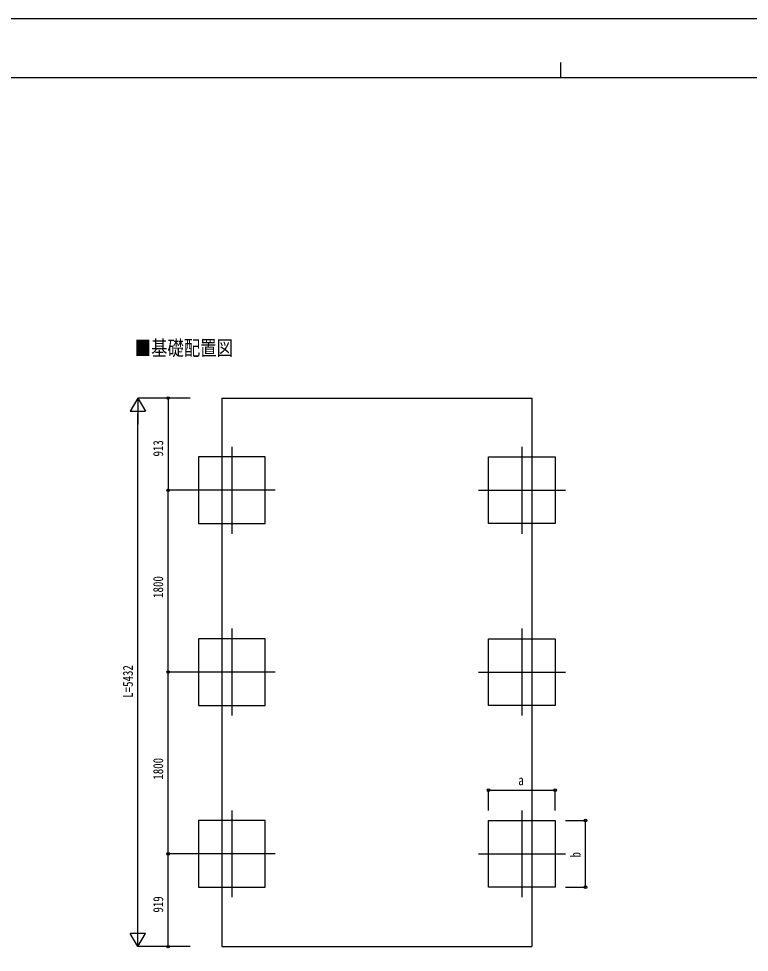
# Model space of a CAD drawing. Units: millimetres, scale not verified. Extents: x -12615 to 12615, y -8910 to 8910.
# Drawn here: x -5380 to 1855, y -335 to 8910 of the extents above; entities that cross this region are included whole.
import ezdxf
from ezdxf.enums import TextEntityAlignment as Align

# ---------------------------------------------------------------- set-up
doc = ezdxf.new("R2010")
doc.units = ezdxf.units.MM
doc.header["$LTSCALE"] = 40
for name, color, linetype in [('0-2_USER1', 3, 'Continuous'), ('0-3_YKK_12', 2, 'Continuous'), ('0-5_YKK_A1', 4, 'Continuous'), ('0-6_YKK_D', 6, 'Continuous'), ('0-7_YKK_ZWAK', 7, 'Continuous')]:
    doc.layers.add(name, color=color, linetype=linetype)
doc.styles.add('ＭＳ ゴシック', font='')
doc.styles.get('ＭＳ ゴシック').set_extended_font_data('MS Gothic')

msp = doc.modelspace()

# ---------------------------------------------------------------- linework, layer by layer
at = {"layer": '0-3_YKK_12'}
for p, q in [((-3269.86, 4670.31), (-3269.86, 3810.31)), ((-396.86, 4670.31), (-396.86, 3810.31)), ((-2839.86, 4240.31), (-3699.86, 4240.31)), ((-826.86, 4240.31), (33.14, 4240.31)), ((-3269.86, 2870.31), (-3269.86, 2010.31)), ((-396.86, 2870.31), (-396.86, 2010.31)), ((-2839.86, 2440.31), (-3699.86, 2440.31)), ((-826.86, 2440.31), (33.14, 2440.31)), ((-3269.86, 1070.31), (-3269.86, 210.31)), ((-396.86, 1070.31), (-396.86, 210.31)), ((-2839.86, 640.31), (-3699.86, 640.31)), ((-826.86, 640.31), (33.14, 640.31))]:
    msp.add_line(p, q, dxfattribs=at)
at = {"layer": '0-5_YKK_A1'}
for p, q in [((-3368.36, 5153.49), (-3368.36, -278.29)), ((-3368.36, -278.29), (-298.36, -278.29))]:
    msp.add_line(p, q, dxfattribs=at)
msp.add_lwpolyline([(-3368.36, 5153.49), (-298.36, 5153.49), (-298.36, -278.29)], dxfattribs=at)
for points in [[(-2939.86, 3910.31), (-2939.86, 4570.31), (-3599.86, 4570.31), (-3599.86, 3910.31)], [(-726.86, 3910.31), (-726.86, 4570.31), (-66.86, 4570.31), (-66.86, 3910.31)], [(-2939.86, 2110.31), (-2939.86, 2770.31), (-3599.86, 2770.31), (-3599.86, 2110.31)], [(-726.86, 2110.31), (-726.86, 2770.31), (-66.86, 2770.31), (-66.86, 2110.31)], [(-2939.86, 310.31), (-2939.86, 970.31), (-3599.86, 970.31), (-3599.86, 310.31)], [(-726.86, 310.31), (-726.86, 970.31), (-66.86, 970.31), (-66.86, 310.31)]]:
    msp.add_lwpolyline(points, close=True, dxfattribs=at)
at = {"layer": '0-6_YKK_D'}
for p, q in [((-4199.86, 5153.49), (-4274.86, 5023.59)), ((-3682.86, 5153.49), (-4200.86, 5153.49)), ((-4199.86, 5153.49), (-4124.86, 5023.59)), ((-4199.86, 5153.49), (-4199.86, 4893.68)), ((-3682.86, 5153.49), (-3900.86, 5153.49)), ((-3899.86, 5153.49), (-3899.86, 4240.31)), ((-4274.86, 5023.59), (-4124.86, 5023.59)), ((-4199.86, -128.29), (-4199.86, 5003.49)), ((-3682.86, 4240.31), (-3900.86, 4240.31)), ((-3682.86, 4240.31), (-3900.86, 4240.31)), ((-3899.86, 2440.31), (-3899.86, 4240.31)), ((-3682.86, 2440.31), (-3900.86, 2440.31)), ((-3682.86, 2440.31), (-3900.86, 2440.31)), ((-3899.86, 640.31), (-3899.86, 2440.31)), ((-726.86, 1070.31), (-726.86, 1271.31)), ((-726.86, 1270.31), (-66.86, 1270.31)), ((-66.86, 1070.31), (-66.86, 1271.31)), ((33.14, 970.31), (234.14, 970.31)), ((233.14, 310.31), (233.14, 970.31)), ((-3682.86, 640.31), (-3900.86, 640.31)), ((-3682.86, 640.31), (-3900.86, 640.31)), ((-3899.86, -278.29), (-3899.86, 640.31)), ((33.14, 310.31), (234.14, 310.31)), ((-4199.86, -278.29), (-4199.86, -18.49)), ((-4199.86, -278.29), (-4274.86, -148.39)), ((-4124.86, -148.39), (-4274.86, -148.39)), ((-4199.86, -278.29), (-4124.86, -148.39)), ((-3682.86, -278.29), (-4200.86, -278.29)), ((-3682.86, -278.29), (-3900.86, -278.29))]:
    msp.add_line(p, q, dxfattribs=at)
for centre in [(-3899.86, 5153.49), (-3899.86, 4240.31), (-3899.86, 4240.31), (-3899.86, 2440.31), (-3899.86, 2440.31), (-726.86, 1270.31), (-66.86, 1270.31), (233.14, 970.31), (-3899.86, 640.31), (-3899.86, 640.31), (233.14, 310.31), (-3899.86, -278.29)]:
    msp.add_circle(centre, 12.75, dxfattribs=at)
at = {"layer": '0-7_YKK_ZWAK'}
for p, q in [((-14.94, 8475), (-14.94, 8325)), ((11685.06, 8325), (-11714.94, 8325))]:
    msp.add_line(p, q, dxfattribs=at)
msp.add_lwpolyline([(-12615, -8910), (12615, -8910), (12615, 8910), (-12615, 8910)], close=True, dxfattribs=at)

# ---------------------------------------------------------------- texts
at = {"layer": '0-2_USER1', "style": 'ＭＳ ゴシック', "width": 0.8}
msp.add_text('■基礎配置図', height=148.5, dxfattribs=at).set_placement((-4230.86, 5530.53), align=Align.BOTTOM_LEFT)
at = {"layer": '0-6_YKK_D', "style": 'ＭＳ ゴシック', "width": 0.8}
for s, p in [('913', (-3919.86, 4574.5)), ('1800', (-3919.86, 3174.71)), ('L=5432', (-4219.86, 2185.6)), ('1800', (-3919.86, 1374.71)), ('b', (213.14, 604.31)), ('919', (-3919.86, 58.61))]:
    msp.add_text(s, height=98.97, rotation=90, dxfattribs=at).set_placement(p, align=Align.BOTTOM_LEFT)
msp.add_text('a', height=98.97, dxfattribs=at).set_placement((-432.86, 1290.31), align=Align.BOTTOM_LEFT)

doc.saveas('drawing.dxf')
